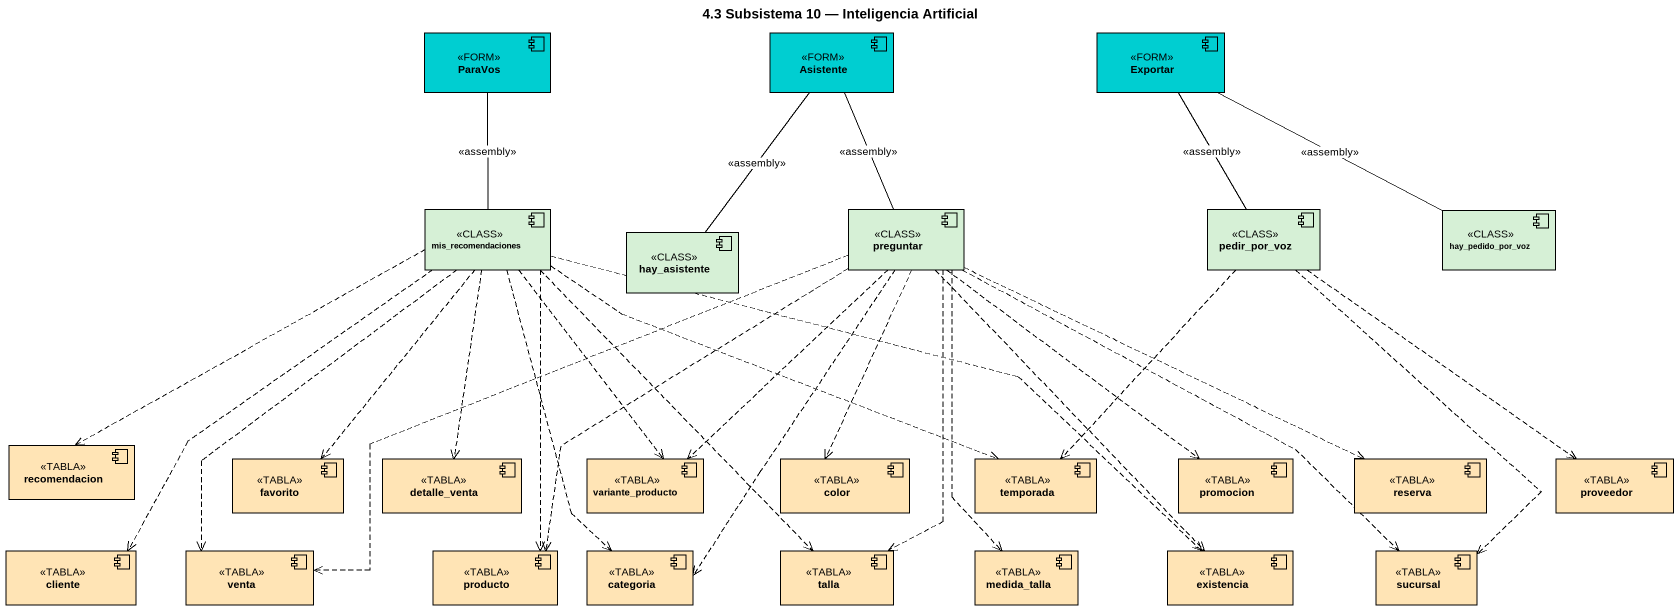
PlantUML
@startuml
title 4.3 Subsistema 10 — Inteligencia Artificial
component ParaVos <<FORM>> #00CED1
component Asistente <<FORM>> #00CED1
component Exportar <<FORM>> #00CED1
component mis_recomendaciones <<CLASS>> #D6F0D6
component hay_asistente <<CLASS>> #D6F0D6
component preguntar <<CLASS>> #D6F0D6
component pedir_por_voz <<CLASS>> #D6F0D6
component hay_pedido_por_voz <<CLASS>> #D6F0D6
component recomendacion <<TABLA>> #FFE4B5
component favorito <<TABLA>> #FFE4B5
component detalle_venta <<TABLA>> #FFE4B5
component variante_producto <<TABLA>> #FFE4B5
component color <<TABLA>> #FFE4B5
component temporada <<TABLA>> #FFE4B5
component promocion <<TABLA>> #FFE4B5
component reserva <<TABLA>> #FFE4B5
component proveedor <<TABLA>> #FFE4B5
component cliente <<TABLA>> #FFE4B5
component venta <<TABLA>> #FFE4B5
component producto <<TABLA>> #FFE4B5
component categoria <<TABLA>> #FFE4B5
component talla <<TABLA>> #FFE4B5
component medida_talla <<TABLA>> #FFE4B5
component existencia <<TABLA>> #FFE4B5
component sucursal <<TABLA>> #FFE4B5
ParaVos -- mis_recomendaciones : <<assembly>>
Asistente -- hay_asistente : <<assembly>>
Asistente -- preguntar : <<assembly>>
Exportar -- pedir_por_voz : <<assembly>>
Exportar -right- hay_pedido_por_voz : <<assembly>>
mis_recomendaciones .left.> recomendacion
mis_recomendaciones ..> favorito
mis_recomendaciones ..> detalle_venta
mis_recomendaciones ..> variante_producto
mis_recomendaciones .right.> temporada
mis_recomendaciones ..> cliente
mis_recomendaciones ..> venta
mis_recomendaciones ..> producto
mis_recomendaciones ..> categoria
mis_recomendaciones ..> talla
mis_recomendaciones .right.> existencia
preguntar ..> variante_producto
preguntar ..> color
preguntar ..> promocion
preguntar .right.> reserva
preguntar .left.> venta
preguntar ..> producto
preguntar ..> categoria
preguntar ..> talla
preguntar ..> medida_talla
preguntar ..> existencia
preguntar ..> sucursal
pedir_por_voz ..> temporada
pedir_por_voz ..> proveedor
pedir_por_voz ..> sucursal
@enduml
